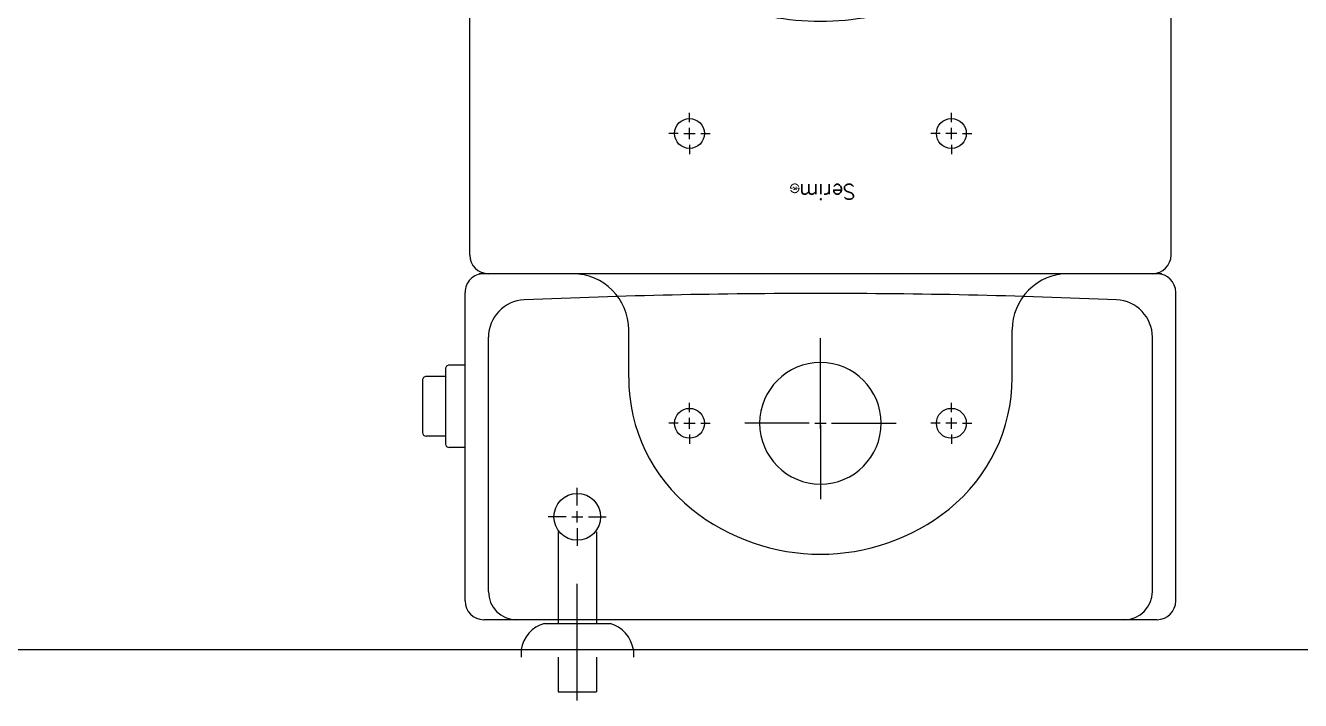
# Model space of a CAD drawing. Header units: millimetres. Extents: x -27104 to 125781, y -3376 to 46996.
# Drawn here: x 117446.83 to 117460.17, y 19026.26 to 19033.32 of the extents above; entities that cross this region are included whole.
import ezdxf

# ---------------------------------------------------------------- set-up
doc = ezdxf.new("R2010")
doc.units = ezdxf.units.MM
doc.header["$LTSCALE"] = 100
doc.header["$MEASUREMENT"] = 0
doc.layers.get('0').update_dxf_attribs({"linetype": 'CONTINUOUS'})
doc.layers.add('ELE9', color=9, linetype='CONTINUOUS')
doc.layers.add('TOI', color=12, linetype='CONTINUOUS')
doc.styles.add('DIM', font='txt.shx', dxfattribs={"height": 30})

# ---------------------------------------------------------------- blocks, each defined once
blk = doc.blocks.new('A$C3F015CE3')
at = {"layer": 'TOI'}
for p, q in [((365, 773.2), (365, 710.88)), ((354.75, 750), (354.75, 768.61)), ((375.25, 768.61), (354.75, 768.61)), ((375.25, 750), (375.25, 768.61)), ((335, 746), (335, 750)), ((395, 746), (395, 750)), ((55, 730), (415, 730)), ((382.61, 732), (347.39, 732)), ((354.75, 682.99), (354.75, 732)), ((375.25, 682.99), (375.25, 732)), ((45, 720), (45, 555)), ((425, 720), (425, 555)), ((57.5, 715), (57.5, 578.97)), ((412.5, 715), (412.5, 578.97)), ((365, 681), (365, 690.5)), ((365, 681), (365, 690.5)), ((359, 675), (349.5, 675)), ((359, 675), (349.5, 675)), ((368, 675), (362, 675)), ((368, 675), (362, 675)), ((365, 678), (365, 672)), ((365, 678), (365, 672)), ((371, 675), (380.5, 675)), ((371, 675), (380.5, 675)), ((365, 669), (365, 659.5)), ((365, 669), (365, 659.5)), ((235, 631), (235, 665.5)), ((235, 626), (235, 660.5)), ((165, 631), (165, 636)), ((305, 631), (305, 636)), ((425, 637.91), (433.46, 637.91)), ((435.46, 595.91), (435.46, 635.91)), ((165, 628), (165, 622)), ((235, 628), (235, 622)), ((305, 628), (305, 622)), ((435.46, 631.91), (445.77, 631.91)), ((447.77, 601.91), (447.77, 629.91)), ((159, 625), (154, 625)), ((162, 625), (168, 625)), ((171, 625), (176, 625)), ((229, 625), (194.5, 625)), ((238, 625), (232, 625)), ((235, 623), (235, 617)), ((241, 625), (275.5, 625)), ((299, 625), (294, 625)), ((308, 625), (302, 625)), ((311, 625), (316, 625)), ((165, 619), (165, 614)), ((235, 619), (235, 584.5)), ((235, 614), (235, 579.5)), ((305, 619), (305, 614)), ((132.5, 600.61), (132.5, 575)), ((337.5, 600.61), (337.5, 575)), ((435.46, 599.91), (445.77, 599.91)), ((425, 593.91), (433.46, 593.91)), ((52.5, 545), (417.5, 545)), ((55, 545), (415, 545)), ((47.5, 535), (47.5, 280)), ((422.5, 535), (422.5, 280)), ((165, 476), (165, 481)), ((305, 476), (305, 481)), ((165, 473), (165, 467)), ((305, 473), (305, 467)), ((159, 470), (154, 470)), ((162, 470), (168, 470)), ((165, 464), (165, 459)), ((171, 470), (176, 470)), ((299, 470), (294, 470)), ((308, 470), (302, 470)), ((305, 464), (305, 459)), ((311, 470), (316, 470)), ((202, 366.02), (202, 301.02)), ((268, 366.02), (268, 301.02))]:
    blk.add_line(p, q, dxfattribs=at)
for centre, radius in [((365, 675), 12.5), ((165, 625), 8), ((305, 625), 8), ((165, 470), 8), ((305, 470), 8)]:
    blk.add_circle(centre, radius, dxfattribs=at)
for centre, radius, start, end in [((352.38, 748.9), 17.62, 189.46903, 253.53306), ((377.62, 748.9), 17.62, 286.46694, 350.53097), ((55, 720), 10, 90, 180), ((72.5, 715), 15, 90, 180), ((397.5, 715), 15, 0, 90), ((415, 720), 10, 0, 90), ((235, 585), 110, 51.31781, 128.68219), ((222.5, 600.61), 90, 128.68219, 180), ((247.5, 600.61), 90, 0, 51.31781), ((235, 625), 32.5, 90, 270), ((235, 625), 32.5, 270, 90), ((433.46, 635.91), 2, 0, 90), ((445.77, 629.91), 2, 0, 90), ((445.77, 601.91), 2, 270, 0), ((433.46, 595.91), 2, 270, 0), ((77.5, 578.97), 20, 180, 267.49852), ((102.5, 575), 30, 270, 0), ((367.5, 575), 30, 180, 270), ((392.5, 578.97), 20, 272.50148, 0), ((55, 555), 10, 180, 270), ((233.75, 4155.56), 3600, 267.49852, 270.01989), ((236.25, 4155.56), 3600, 269.98011, 272.50148), ((415, 555), 10, 270, 0), ((57.5, 535), 10, 90, 180), ((412.5, 535), 10, 0, 90), ((235, 270), 140, 68.21321, 111.78679), ((244.85, 263.33), 150, 114.33602, 177.45077), ((225.15, 263.33), 150, 2.54923, 65.66398), ((235, 274.41), 100.59, 73.83821, 106.16179), ((207, 366.02), 5, 90, 180), ((263, 366.02), 5, 0, 90), ((235, 318.25), 37.23, 207.56319, 332.43681), ((547.27, 295.15), 500, 181.7364, 192.72673), ((-77.27, 295.15), 500, 347.27327, 358.2636), ((354.86, 261.31), 260, 178.08405, 219.76524), ((115.15, 261.31), 260, 320.23476, 1.91595), ((354.86, 261.31), 305, 194.48863, 219.76524), ((115.15, 261.31), 305, 320.23476, 345.51137), ((315.39, 214.48), 200, 216.6852, 230.57153), ((154.62, 214.48), 200, 309.42847, 323.3148), ((315.39, 214.48), 245, 216.6852, 225.23453), ((154.62, 214.48), 245, 314.76547, 323.3148), ((235, 125), 80, 234.34091, 305.65909), ((235, 125), 125, 222.51023, 317.48977)]:
    blk.add_arc(centre, radius, start, end, dxfattribs=at)
at = {"layer": 'TOI', "style": 'DIM'}
for s, height, p in [('S', 8, (216.23, 497.2)), ('erim', 8, (222.7, 497.2)), ('㉿', 4, (246.01, 497.2))]:
    blk.add_text(s, height=height, dxfattribs=at).set_placement(p)
blk = doc.blocks.new('ggtyu')
at = {"layer": 'ELE9', "color": 253, "ltscale": 0.1}
blk.add_lwpolyline([(55868.895, 19026.795), (55891.393, 19026.795)], dxfattribs=at)
at = {"layer": 'ELE9', "color": 253, "ltscale": 0.1, "xscale": 0.01956378461538462, "yscale": 0.01956378461538462, "zscale": 0.01956378461538462, "rotation": 180}
blk.add_blockref('A$C3F015CE3', (55884.742, 19041.39), dxfattribs=at)

msp = doc.modelspace()

# ---------------------------------------------------------------- block references
msp.add_blockref('ggtyu', (61575, 0))

doc.saveas('drawing.dxf')
